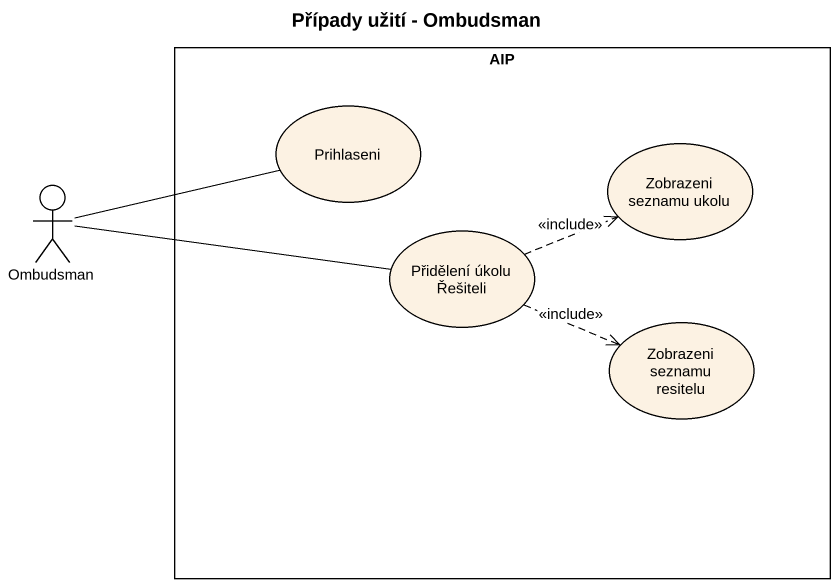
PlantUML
@startuml
title Případy užití - Ombudsman
rectangle AIP {
  usecase Prihlaseni
  usecase "Zobrazeni seznamu ukolu" as Zobrazeni_seznamu_ukolu
  usecase "Přidělení úkolu Řešiteli" as Přidělení_úkolu_Řešiteli
  usecase "Zobrazeni seznamu resitelu" as Zobrazeni_seznamu_resitelu
}
actor Ombudsman
Ombudsman -right- Prihlaseni
Ombudsman -right- Přidělení_úkolu_Řešiteli
Přidělení_úkolu_Řešiteli .right.> Zobrazeni_seznamu_ukolu : <<include>>
Přidělení_úkolu_Řešiteli .right.> Zobrazeni_seznamu_resitelu : <<include>>
@enduml
